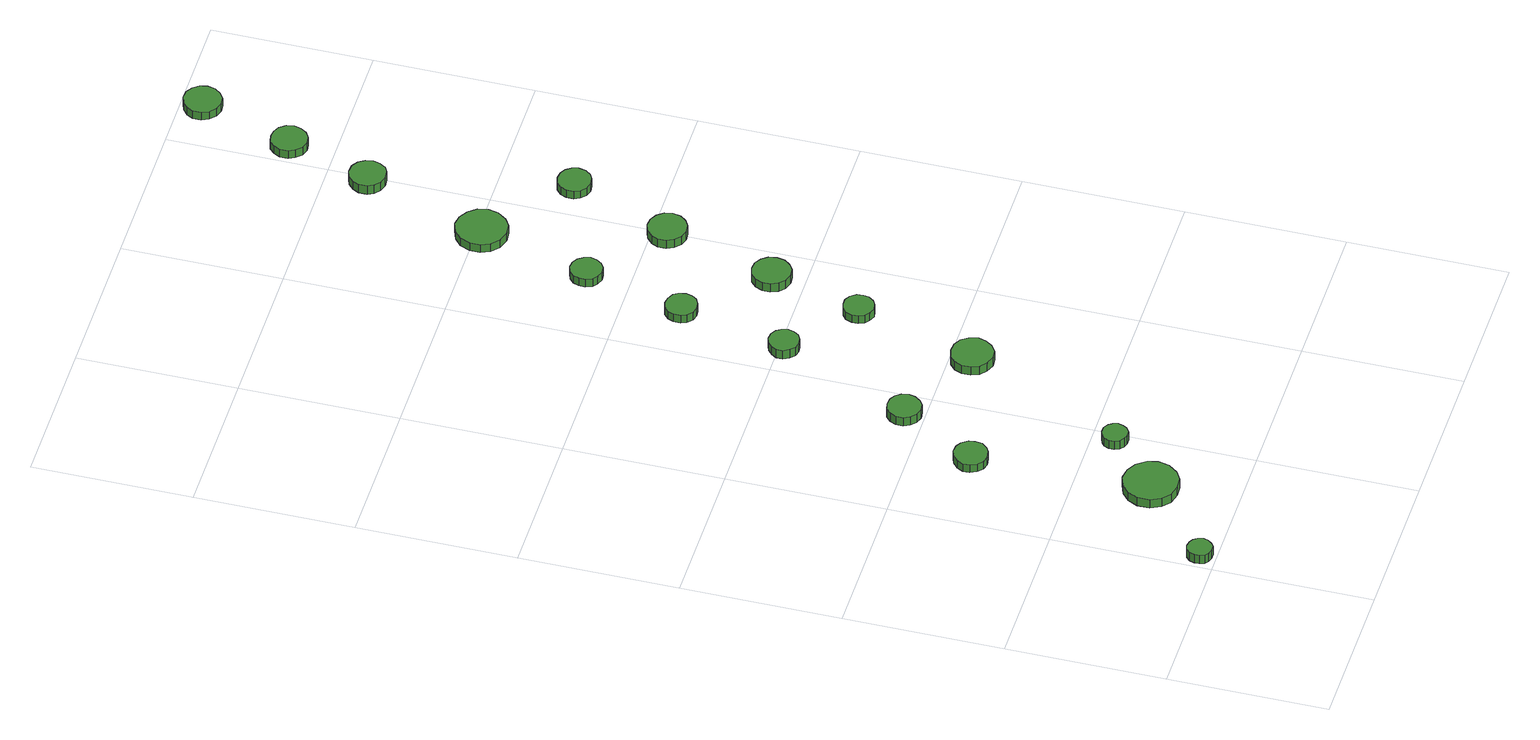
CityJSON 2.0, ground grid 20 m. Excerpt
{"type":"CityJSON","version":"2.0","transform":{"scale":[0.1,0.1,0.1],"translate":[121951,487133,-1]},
"CityObjects":{
"tree1":{"type":"SolitaryVegetationObject","attributes":{"function":"something"},"geometry":[{"type":"MultiSurface","lod":"1","boundaries":[[[0,1,2,3,4,5,6,7,8,9,10,11,12,13,14]],[[15,16,17,18,19,20,21,22,23,24,25,26,27,28,29]],[[0,29,28,1]],[[1,28,27,2]],[[2,27,26,3]],[[3,26,25,4]],[[4,25,24,5]],[[5,24,23,6]],[[6,23,22,7]],[[7,22,21,8]],[[8,21,20,9]],[[9,20,19,10]],[[10,19,18,11]],[[11,18,17,12]],[[12,17,16,13]],[[13,16,15,14]],[[14,15,29,0]]]}]},
"tree2":{"type":"SolitaryVegetationObject","attributes":{"function":"something"},"geometry":[{"type":"MultiSurface","lod":"1","boundaries":[[[30,31,32,33,34,35,36,37,38,39,40,41,42,43,44]],[[45,46,47,48,49,50,51,52,53,54,55,56,57,58,59]],[[30,59,58,31]],[[31,58,57,32]],[[32,57,56,33]],[[33,56,55,34]],[[34,55,54,35]],[[35,54,53,36]],[[36,53,52,37]],[[37,52,51,38]],[[38,51,50,39]],[[39,50,49,40]],[[40,49,48,41]],[[41,48,47,42]],[[42,47,46,43]],[[43,46,45,44]],[[44,45,59,30]]]}]},
"tree3":{"type":"SolitaryVegetationObject","attributes":{"function":"something"},"geometry":[{"type":"MultiSurface","lod":"1","boundaries":[[[60,61,62,63,64,65,66,67,68,69,70,71,72,73,74]],[[75,76,77,78,79,80,81,82,83,84,85,86,87,88,89]],[[60,89,88,61]],[[61,88,87,62]],[[62,87,86,63]],[[63,86,85,64]],[[64,85,84,65]],[[65,84,83,66]],[[66,83,82,67]],[[67,82,81,68]],[[68,81,80,69]],[[69,80,79,70]],[[70,79,78,71]],[[71,78,77,72]],[[72,77,76,73]],[[73,76,75,74]],[[74,75,89,60]]]}]},
"tree4":{"type":"SolitaryVegetationObject","attributes":{"function":"something"},"geometry":[{"type":"MultiSurface","lod":"1","boundaries":[[[90,91,92,93,94,95,96,97,98,99,100,101,102,103,104]],[[105,106,107,108,109,110,111,112,113,114,115,116,117,118,119]],[[90,119,118,91]],[[91,118,117,92]],[[92,117,116,93]],[[93,116,115,94]],[[94,115,114,95]],[[95,114,113,96]],[[96,113,112,97]],[[97,112,111,98]],[[98,111,110,99]],[[99,110,109,100]],[[100,109,108,101]],[[101,108,107,102]],[[102,107,106,103]],[[103,106,105,104]],[[104,105,119,90]]]}]},
"tree5":{"type":"SolitaryVegetationObject","attributes":{"function":"something"},"geometry":[{"type":"MultiSurface","lod":"1","boundaries":[[[120,121,122,123,124,125,126,127,128,129,130,131,132,133,134]],[[135,136,137,138,139,140,141,142,143,144,145,146,147,148,149]],[[120,149,148,121]],[[121,148,147,122]],[[122,147,146,123]],[[123,146,145,124]],[[124,145,144,125]],[[125,144,143,126]],[[126,143,142,127]],[[127,142,141,128]],[[128,141,140,129]],[[129,140,139,130]],[[130,139,138,131]],[[131,138,137,132]],[[132,137,136,133]],[[133,136,135,134]],[[134,135,149,120]]]}]},
"tree6":{"type":"SolitaryVegetationObject","attributes":{"function":"something"},"geometry":[{"type":"MultiSurface","lod":"1","boundaries":[[[150,151,152,153,154,155,156,157,158,159,160,161,162,163,164]],[[165,166,167,168,169,170,171,172,173,174,175,176,177,178,179]],[[150,179,178,151]],[[151,178,177,152]],[[152,177,176,153]],[[153,176,175,154]],[[154,175,174,155]],[[155,174,173,156]],[[156,173,172,157]],[[157,172,171,158]],[[158,171,170,159]],[[159,170,169,160]],[[160,169,168,161]],[[161,168,167,162]],[[162,167,166,163]],[[163,166,165,164]],[[164,165,179,150]]]}]},
"tree7":{"type":"SolitaryVegetationObject","attributes":{"function":"something"},"geometry":[{"type":"MultiSurface","lod":"1","boundaries":[[[180,181,182,183,184,185,186,187,188,189,190,191,192,193,194]],[[195,196,197,198,199,200,201,202,203,204,205,206,207,208,209]],[[180,209,208,181]],[[181,208,207,182]],[[182,207,206,183]],[[183,206,205,184]],[[184,205,204,185]],[[185,204,203,186]],[[186,203,202,187]],[[187,202,201,188]],[[188,201,200,189]],[[189,200,199,190]],[[190,199,198,191]],[[191,198,197,192]],[[192,197,196,193]],[[193,196,195,194]],[[194,195,209,180]]]}]},
"tree8":{"type":"SolitaryVegetationObject","attributes":{"function":"something"},"geometry":[{"type":"MultiSurface","lod":"1","boundaries":[[[210,211,212,213,214,215,216,217,218,219,220,221,222,223,224]],[[225,226,227,228,229,230,231,232,233,234,235,236,237,238,239]],[[210,239,238,211]],[[211,238,237,212]],[[212,237,236,213]],[[213,236,235,214]],[[214,235,234,215]],[[215,234,233,216]],[[216,233,232,217]],[[217,232,231,218]],[[218,231,230,219]],[[219,230,229,220]],[[220,229,228,221]],[[221,228,227,222]],[[222,227,226,223]],[[223,226,225,224]],[[224,225,239,210]]]}]},
"tree9":{"type":"SolitaryVegetationObject","attributes":{"function":"something"},"geometry":[{"type":"MultiSurface","lod":"1","boundaries":[[[240,241,242,243,244,245,246,247,248,249,250,251,252,253,254]],[[255,256,257,258,259,260,261,262,263,264,265,266,267,268,269]],[[240,269,268,241]],[[241,268,267,242]],[[242,267,266,243]],[[243,266,265,244]],[[244,265,264,245]],[[245,264,263,246]],[[246,263,262,247]],[[247,262,261,248]],[[248,261,260,249]],[[249,260,259,250]],[[250,259,258,251]],[[251,258,257,252]],[[252,257,256,253]],[[253,256,255,254]],[[254,255,269,240]]]}]},
"tree10":{"type":"SolitaryVegetationObject","attributes":{"function":"something"},"geometry":[{"type":"MultiSurface","lod":"1","boundaries":[[[270,271,272,273,274,275,276,277,278,279,280,281,282,283,284]],[[285,286,287,288,289,290,291,292,293,294,295,296,297,298,299]],[[270,299,298,271]],[[271,298,297,272]],[[272,297,296,273]],[[273,296,295,274]],[[274,295,294,275]],[[275,294,293,276]],[[276,293,292,277]],[[277,292,291,278]],[[278,291,290,279]],[[279,290,289,280]],[[280,289,288,281]],[[281,288,287,282]],[[282,287,286,283]],[[283,286,285,284]],[[284,285,299,270]]]}]},
"tree11":{"type":"SolitaryVegetationObject","attributes":{"function":"something"},"geometry":[{"type":"MultiSurface","lod":"1","boundaries":[[[300,301,302,303,304,305,306,307,308,309,310,311,312,313,314]],[[315,316,317,318,319,320,321,322,323,324,325,326,327,328,329]],[[300,329,328,301]],[[301,328,327,302]],[[302,327,326,303]],[[303,326,325,304]],[[304,325,324,305]],[[305,324,323,306]],[[306,323,322,307]],[[307,322,321,308]],[[308,321,320,309]],[[309,320,319,310]],[[310,319,318,311]],[[311,318,317,312]],[[312,317,316,313]],[[313,316,315,314]],[[314,315,329,300]]]}]},
"tree12":{"type":"SolitaryVegetationObject","attributes":{"function":"something"},"geometry":[{"type":"MultiSurface","lod":"1","boundaries":[[[330,331,332,333,334,335,336,337,338,339,340,341,342,343,344]],[[345,346,347,348,349,350,351,352,353,354,355,356,357,358,359]],[[330,359,358,331]],[[331,358,357,332]],[[332,357,356,333]],[[333,356,355,334]],[[334,355,354,335]],[[335,354,353,336]],[[336,353,352,337]],[[337,352,351,338]],[[338,351,350,339]],[[339,350,349,340]],[[340,349,348,341]],[[341,348,347,342]],[[342,347,346,343]],[[343,346,345,344]],[[344,345,359,330]]]}]},
"tree13":{"type":"SolitaryVegetationObject","attributes":{"function":"something"},"geometry":[{"type":"MultiSurface","lod":"1","boundaries":[[[360,361,362,363,364,365,366,367,368,369,370,371,372,373,374]],[[375,376,377,378,379,380,381,382,383,384,385,386,387,388,389]],[[360,389,388,361]],[[361,388,387,362]],[[362,387,386,363]],[[363,386,385,364]],[[364,385,384,365]],[[365,384,383,366]],[[366,383,382,367]],[[367,382,381,368]],[[368,381,380,369]],[[369,380,379,370]],[[370,379,378,371]],[[371,378,377,372]],[[372,377,376,373]],[[373,376,375,374]],[[374,375,389,360]]]}]},
"tree14":{"type":"SolitaryVegetationObject","attributes":{"function":"something"},"geometry":[{"type":"MultiSurface","lod":"1","boundaries":[[[390,391,392,393,394,395,396,397,398,399,400,401,402,403,404]],[[405,406,407,408,409,410,411,412,413,414,415,416,417,418,419]],[[390,419,418,391]],[[391,418,417,392]],[[392,417,416,393]],[[393,416,415,394]],[[394,415,414,395]],[[395,414,413,396]],[[396,413,412,397]],[[397,412,411,398]],[[398,411,410,399]],[[399,410,409,400]],[[400,409,408,401]],[[401,408,407,402]],[[402,407,406,403]],[[403,406,405,404]],[[404,405,419,390]]]}]},
"tree15":{"type":"SolitaryVegetationObject","attributes":{"function":"something"},"geometry":[{"type":"MultiSurface","lod":"1","boundaries":[[[420,421,422,423,424,425,426,427,428,429,430,431,432,433,434]],[[435,436,437,438,439,440,441,442,443,444,445,446,447,448,449]],[[420,449,448,421]],[[421,448,447,422]],[[422,447,446,423]],[[423,446,445,424]],[[424,445,444,425]],[[425,444,443,426]],[[426,443,442,427]],[[427,442,441,428]],[[428,441,440,429]],[[429,440,439,430]],[[430,439,438,431]],[[431,438,437,432]],[[432,437,436,433]],[[433,436,435,434]],[[434,435,449,420]]]}]},
"tree16":{"type":"SolitaryVegetationObject","attributes":{"function":"something"},"geometry":[{"type":"MultiSurface","lod":"1","boundaries":[[[450,451,452,453,454,455,456,457,458,459,460,461,462,463,464]],[[465,466,467,468,469,470,471,472,473,474,475,476,477,478,479]],[[450,479,478,451]],[[451,478,477,452]],[[452,477,476,453]],[[453,476,475,454]],[[454,475,474,455]],[[455,474,473,456]],[[456,473,472,457]],[[457,472,471,458]],[[458,471,470,459]],[[459,470,469,460]],[[460,469,468,461]],[[461,468,467,462]],[[462,467,466,463]],[[463,466,465,464]],[[464,465,479,450]]]}]},
"tree17":{"type":"SolitaryVegetationObject","attributes":{"function":"something"},"geometry":[{"type":"MultiSurface","lod":"1","boundaries":[[[480,481,482,483,484,485,486,487,488,489,490,491,492,493,494]],[[495,496,497,498,499,500,501,502,503,504,505,506,507,508,509]],[[480,509,508,481]],[[481,508,507,482]],[[482,507,506,483]],[[483,506,505,484]],[[484,505,504,485]],[[485,504,503,486]],[[486,503,502,487]],[[487,502,501,488]],[[488,501,500,489]],[[489,500,499,490]],[[490,499,498,491]],[[491,498,497,492]],[[492,497,496,493]],[[493,496,495,494]],[[494,495,509,480]]]}]}
},
"vertices":[
[36,20,25],[34,27,25],[30,32,25],[25,35,25],[18,36,25],[12,34,25],[7,29,25],[5,23,25],[5,17,25],[7,11,25],[12,7,25],[18,5,25],[25,5,25],[30,9,25],[34,14,25],[34,14,12],[30,9,12],[25,5,12],[18,5,12],[12,7,12],[7,11,12],[5,17,12],[5,23,12],[7,29,12],[12,34,12],[18,36,12],[25,35,12],[30,32,12],[34,27,12],[36,20,12],
[152,108,25],[149,121,25],[140,133,25],[128,140,25],[114,142,25],[100,137,25],[90,128,25],[84,115,25],[84,100,25],[90,87,25],[100,78,25],[114,74,25],[128,75,25],[140,82,25],[149,94,25],[149,94,12],[140,82,12],[128,75,12],[114,74,12],[100,78,12],[90,87,12],[84,100,12],[84,115,12],[90,128,12],[100,137,12],[114,142,12],[128,140,12],[140,133,12],[149,121,12],[152,108,12],
[128,327,25],[127,335,25],[121,343,25],[114,347,25],[105,348,25],[97,345,25],[90,339,25],[86,331,25],[86,322,25],[90,314,25],[97,308,25],[105,306,25],[114,307,25],[121,311,25],[127,318,25],[127,318,13],[121,311,13],[114,307,13],[105,306,13],[97,308,13],[90,314,13],[86,322,13],[86,331,13],[90,339,13],[97,345,13],[105,348,13],[114,347,13],[121,343,13],[127,335,13],[128,327,13],
[204,172,25],[202,178,25],[199,183,25],[193,187,25],[186,187,25],[180,185,25],[175,181,25],[172,175,25],[172,168,25],[175,162,25],[180,158,25],[186,156,25],[193,156,25],[199,160,25],[202,165,25],[202,165,12],[199,160,12],[193,156,12],[186,156,12],[180,158,12],[175,162,12],[172,168,12],[172,175,12],[175,181,12],[180,185,12],[186,187,12],[193,187,12],[199,183,12],[202,178,12],[204,172,12],
[184,424,28],[182,433,28],[177,440,28],[170,444,28],[161,445,28],[152,443,28],[146,437,28],[142,429,28],[142,420,28],[146,412,28],[152,406,28],[161,403,28],[170,404,28],[177,409,28],[182,416,28],[182,416,15],[177,409,15],[170,404,15],[161,403,15],[152,406,15],[146,412,15],[142,420,15],[142,429,15],[146,437,15],[152,443,15],[161,445,15],[170,444,15],[177,440,15],[182,433,15],[184,424,15],
[301,371,29],[298,382,29],[292,391,29],[283,396,29],[272,397,29],[261,394,29],[253,387,29],[249,377,29],[249,366,29],[253,356,29],[261,349,29],[272,345,29],[283,346,29],[292,352,29],[298,361,29],[298,361,16],[292,352,16],[283,346,16],[272,345,16],[261,349,16],[253,356,16],[249,366,16],[249,377,16],[253,387,16],[261,394,16],[272,397,16],[283,396,16],[292,391,16],[298,382,16],[301,371,16],
[256,593,28],[254,601,28],[250,607,28],[243,611,28],[235,612,28],[228,609,28],[222,604,28],[218,597,28],[218,589,28],[222,582,28],[228,576,28],[235,574,28],[243,575,28],[250,579,28],[254,585,28],[254,585,15],[250,579,15],[243,575,15],[235,574,15],[228,576,15],[222,582,15],[218,589,15],[218,597,15],[222,604,15],[228,609,15],[235,612,15],[243,611,15],[250,607,15],[254,601,15],[256,593,15],
[337,523,29],[336,531,29],[331,538,29],[324,542,29],[316,542,29],[309,540,29],[303,535,29],[300,527,29],[300,519,29],[303,512,29],[309,507,29],[316,504,29],[324,505,29],[331,509,29],[336,516,29],[336,516,17],[331,509,17],[324,505,17],[316,504,17],[309,507,17],[303,512,17],[300,519,17],[300,527,17],[303,535,17],[309,540,17],[316,542,17],[324,542,17],[331,538,17],[336,531,17],[337,523,17],
[289,728,24],[287,737,24],[283,743,24],[275,747,24],[267,748,24],[259,746,24],[253,740,24],[250,733,24],[250,724,24],[253,717,24],[259,711,24],[267,709,24],[275,710,24],[283,714,24],[287,720,24],[287,720,12],[283,714,12],[275,710,12],[267,709,12],[259,711,12],[253,717,12],[250,724,12],[250,733,12],[253,740,12],[259,746,12],[267,748,12],[275,747,12],[283,743,12],[287,737,12],[289,728,12],
[379,641,24],[377,651,24],[371,659,24],[363,664,24],[353,665,24],[343,662,24],[336,655,24],[332,646,24],[332,636,24],[336,627,24],[343,620,24],[353,617,24],[363,618,24],[371,623,24],[377,631,24],[377,631,11],[371,623,11],[363,618,11],[353,617,11],[343,620,11],[336,627,11],[332,636,11],[332,646,11],[336,655,11],[343,662,11],[353,665,11],[363,664,11],[371,659,11],[377,651,11],[379,641,11],
[320,854,24],[318,862,24],[313,869,24],[306,873,24],[298,874,24],[290,871,24],[284,866,24],[281,858,24],[281,850,24],[284,842,24],[290,837,24],[298,834,24],[306,835,24],[313,839,24],[318,846,24],[318,846,12],[313,839,12],[306,835,12],[298,834,12],[290,837,12],[284,842,12],[281,850,12],[281,858,12],[284,866,12],[290,871,12],[298,874,12],[306,873,12],[313,869,12],[318,862,12],[320,854,12],
[363,992,30],[360,1005,30],[352,1015,30],[341,1022,30],[328,1024,30],[315,1019,30],[305,1011,30],[300,998,30],[300,985,30],[305,973,30],[315,964,30],[328,960,30],[341,961,30],[352,968,30],[360,979,30],[360,979,18],[352,968,18],[341,961,18],[328,960,18],[315,964,18],[305,973,18],[300,985,18],[300,998,18],[305,1011,18],[315,1019,18],[328,1024,18],[341,1022,18],[352,1015,18],[360,1005,18],[363,992,18],
[421,781,24],[419,791,24],[413,799,24],[404,804,24],[394,805,24],[385,802,24],[377,795,24],[373,786,24],[373,776,24],[377,767,24],[385,760,24],[394,757,24],[404,758,24],[413,763,24],[419,771,24],[419,771,11],[413,763,11],[404,758,11],[394,757,11],[385,760,11],[377,767,11],[373,776,11],[373,786,11],[377,795,11],[385,802,11],[394,805,11],[404,804,11],[413,799,11],[419,791,11],[421,781,11],
[465,909,27],[463,917,27],[458,924,27],[451,928,27],[442,929,27],[434,927,27],[427,921,27],[424,913,27],[424,904,27],[427,897,27],[434,891,27],[442,888,27],[451,889,27],[458,893,27],[463,900,27],[463,900,15],[458,893,15],[451,889,15],[442,888,15],[434,891,15],[427,897,15],[424,904,15],[424,913,15],[427,921,15],[434,927,15],[442,929,15],[451,928,15],[458,924,15],[463,917,15],[465,909,15],
[409,1147,30],[407,1156,30],[402,1164,30],[394,1169,30],[384,1170,30],[375,1167,30],[368,1160,30],[364,1152,30],[364,1142,30],[368,1134,30],[375,1128,30],[384,1125,30],[394,1126,30],[402,1130,30],[407,1138,30],[407,1138,17],[402,1130,17],[394,1126,17],[384,1125,17],[375,1128,17],[368,1134,17],[364,1142,17],[364,1152,17],[368,1160,17],[375,1167,17],[384,1170,17],[394,1169,17],[402,1164,17],[407,1156,17],[409,1147,17],
[451,1256,23],[449,1265,23],[443,1273,23],[435,1277,23],[426,1278,23],[417,1276,23],[410,1269,23],[406,1261,23],[406,1251,23],[410,1243,23],[417,1236,23],[426,1233,23],[435,1234,23],[443,1239,23],[449,1247,23],[449,1247,11],[443,1239,11],[435,1234,11],[426,1233,11],[417,1236,11],[410,1243,11],[406,1251,11],[406,1261,11],[410,1269,11],[417,1276,11],[426,1278,11],[435,1277,11],[443,1273,11],[449,1265,11],[451,1256,11],
[492,1374,22],[490,1383,22],[484,1391,22],[476,1396,22],[466,1397,22],[457,1394,22],[449,1387,22],[445,1379,22],[445,1369,22],[449,1360,22],[457,1353,22],[466,1350,22],[476,1351,22],[484,1356,22],[490,1364,22],[490,1364,10],[484,1356,10],[476,1351,10],[466,1350,10],[457,1353,10],[449,1360,10],[445,1369,10],[445,1379,10],[449,1387,10],[457,1394,10],[466,1397,10],[476,1396,10],[484,1391,10],[490,1383,10],[492,1374,10]
]}
